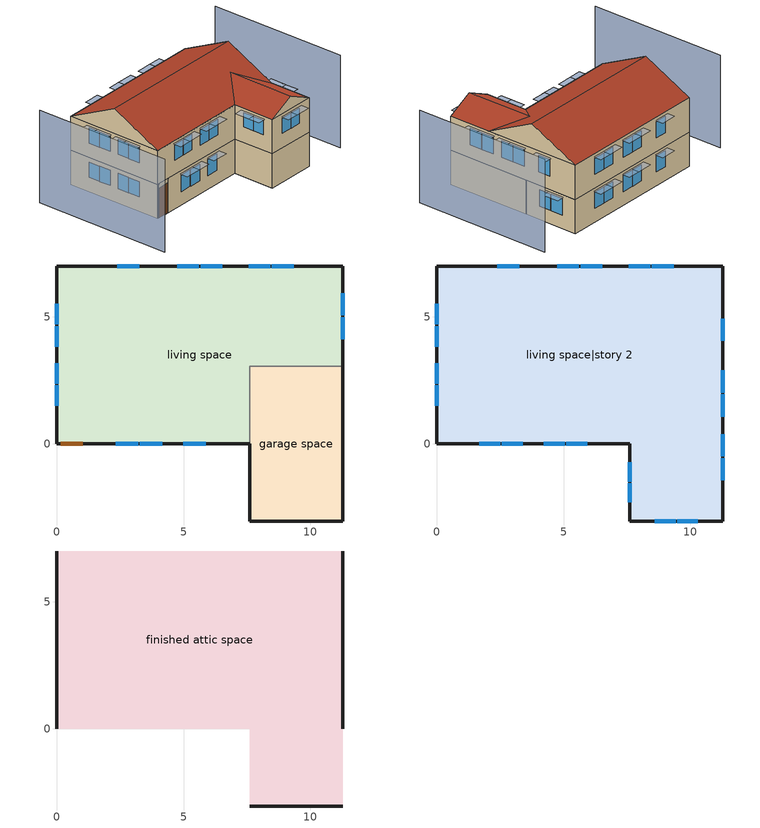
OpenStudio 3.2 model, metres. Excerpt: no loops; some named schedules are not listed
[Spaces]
garage space
 floor foundation (FloorFndGrndUnfinSlab): 7.62,-3.05 7.62,3.05 11.28,3.05 11.28,-3.05 z0
 wall outside (WallExtUninsUnfin): 7.62,0 7.62,-3.05 11.28,-3.05 11.28,3.05 z0:2.44
 wall to living space (WallIntFinInsUnfin Reversed): 11.28,3.05 7.62,3.05 7.62,0 z0:2.44
living space
 floor foundation (FloorFndGrndFinSlab): 0,0 0,7.01 11.28,7.01 11.28,3.05 7.62,3.05 7.62,0 z0
 wall outside (WallExtInsFin): 11.28,3.05 11.28,7.01 0,7.01 0,0 0.13,0 1.05,0 7.62,0 z0:2.44
 window (WindowConstruction): 2.32,0 3.21,0 / 3.27,0 4.16,0 / 4.98,0 5.87,0 z0.95:2.13; 9.35,7.01 8.49,7.01 / 8.43,7.01 7.57,7.01 / 6.53,7.01 5.67,7.01 / 5.61,7.01 4.75,7.01 / 3.25,7.01 2.39,7.01 z0.98:2.13; 0,5.52 0,4.7 / 0,4.64 0,3.83 / 0,3.18 0,2.37 / 0,2.31 0,1.49 z1.05:2.13; 11.28,4.12 11.28,5 / 11.28,5.06 11.28,5.94 z0.96:2.13
 door (Door): 0.15,0 1.02,0 z0:2.13
living space|story 2
 floor to garage space (FloorFinInsUnfin): 11.28,3.05 11.28,-3.05 7.62,-3.05 7.62,3.05 z2.44
 floor to living space (FloorFinUninsFin): 11.28,7.01 11.28,3.05 7.62,3.05 7.62,0 0,0 0,7.01 z2.44
 wall outside (WallExtInsFin): 0,7.01 0,0 7.62,0 7.62,-3.05 11.28,-3.05 11.28,7.01 0,7.01 z2.44:4.88
 window (WindowConstruction): 8.61,-3.05 9.42,-3.05 / 9.48,-3.05 10.29,-3.05 / 0,5.52 0,4.7 / 0,4.64 0,3.83 / 0,3.18 0,2.37 / 0,2.31 0,1.49 z3.49:4.57; 1.68,0 2.51,0 / 2.57,0 3.4,0 / 4.22,0 5.05,0 / 5.11,0 5.94,0 z3.47:4.57; 9.35,7.01 8.49,7.01 / 8.43,7.01 7.57,7.01 / 6.53,7.01 5.67,7.01 / 5.61,7.01 4.75,7.01 / 3.25,7.01 2.39,7.01 z3.42:4.57; 7.62,-0.73 7.62,-1.49 / 7.62,-1.55 7.62,-2.31 z3.56:4.57; 11.28,-1.45 11.28,-0.56 / 11.28,-0.5 11.28,0.38 / 11.28,1.07 11.28,1.95 / 11.28,2.01 11.28,2.9 / 11.28,4.05 11.28,4.94 z3.39:4.57
finished attic space
 floor to living space|story 2 (FloorFinUninsFin): 11.28,7.01 11.28,0 0,0 0,7.01 z4.88; 7.62,-3.05 7.62,0 11.28,0 11.28,-3.05 z4.88
 wall outside (WallExtInsFin): 0,3.51,6.63 0,7.01,4.88 0,0,4.88; 11.28,3.51,6.63 11.28,0,4.88 11.28,7.01,4.88; 7.62,-3.05,4.88 11.28,-3.05,4.88 9.45,-3.05,5.79
 roof outside (RoofFinInsExt): 0,3.51,6.63 11.28,3.51,6.63 11.28,7.01,4.88 0,7.01,4.88; 7.62,0,4.88 7.62,-3.05,4.88 9.45,-3.05,5.79 9.45,1.83,5.79; 11.28,0,4.88 9.45,1.83,5.79 9.45,-3.05,5.79 11.28,-3.05,4.88; 0,3.51,6.63 0,0,4.88 7.62,0,4.88 9.45,1.83,5.79 11.28,0,4.88 11.28,3.51,6.63
shading: -3.05,7.01 -3.05,-3.05 / 14.33,-3.05 14.33,7.01 z0:6.63; 11.28,5.06 11.28,5.94 / 11.28,4.12 11.28,5 z0.96:2.13; 11.28,4.05 11.28,4.94 / 11.28,2.01 11.28,2.9 / 11.28,-0.5 11.28,0.38 / 11.28,-1.45 11.28,-0.56 / 11.28,1.07 11.28,1.95 z3.39:4.57; 0,2.31 0,1.49 / 0,3.18 0,2.37 / 0,5.52 0,4.7 / 0,4.64 0,3.83 z1.05:2.13; 6.53,7.01 5.67,7.01 / 8.43,7.01 7.57,7.01 / 9.35,7.01 8.49,7.01 / 5.61,7.01 4.75,7.01 / 3.25,7.01 2.39,7.01 z3.42:4.57; 4.98,0 5.87,0 / 2.32,0 3.21,0 / 3.27,0 4.16,0 z0.95:2.13; 9.48,-3.05 10.29,-3.05 / 8.61,-3.05 9.42,-3.05 / 0,4.64 0,3.83 / 0,2.31 0,1.49 / 0,3.18 0,2.37 / 0,5.52 0,4.7 z3.49:4.57; 2.57,0 3.4,0 / 1.68,0 2.51,0 / 5.11,0 5.94,0 / 4.22,0 5.05,0 z3.47:4.57; 5.61,7.01 4.75,7.01 / 6.53,7.01 5.67,7.01 / 9.35,7.01 8.49,7.01 / 8.43,7.01 7.57,7.01 / 3.25,7.01 2.39,7.01 z0.98:2.13; 7.62,-0.73 7.62,-1.49 / 7.62,-1.55 7.62,-2.31 z3.56:4.57; 11.28,6.09 11.28,4.91 11.89,4.91 11.89,6.09 z2.29; 11.28,5.09 11.28,3.9 11.89,3.9 11.89,5.09 z4.72; 11.28,3.05 11.28,1.86 11.89,1.86 11.89,3.05 z4.72; 11.28,0.53 11.28,-0.66 11.89,-0.66 11.89,0.53 z4.72; 0,1.34 0,2.46 -0.61,2.46 -0.61,1.34 z2.29; 5.52,7.01 6.68,7.01 6.68,7.62 5.52,7.62 z4.72; 7.41,7.01 8.58,7.01 8.58,7.62 7.41,7.62 z4.72; 8.34,7.01 9.5,7.01 9.5,7.62 8.34,7.62 z4.72; 6.03,0 4.83,0 4.83,-0.61 6.03,-0.61 z2.29; 10.44,-3.05 9.33,-3.05 9.33,-3.66 10.44,-3.66 z4.72; 3.36,0 2.17,0 2.17,-0.61 3.36,-0.61 z2.29; 3.55,0 2.42,0 2.42,-0.61 3.55,-0.61 z4.72; 2.66,0 1.53,0 1.53,-0.61 2.66,-0.61 z4.72; 4.59,7.01 5.76,7.01 5.76,7.62 4.59,7.62 z2.29; 4.31,0 3.12,0 3.12,-0.61 4.31,-0.61 z2.29; 0,2.21 0,3.33 -0.61,3.33 -0.61,2.21 z2.29; 9.57,-3.05 8.45,-3.05 8.45,-3.66 9.57,-3.66 z4.72; 6.09,0 4.96,0 4.96,-0.61 6.09,-0.61 z4.72; 5.2,0 4.07,0 4.07,-0.61 5.2,-0.61 z4.72; 4.59,7.01 5.76,7.01 5.76,7.62 4.59,7.62 z4.72; 5.52,7.01 6.68,7.01 6.68,7.62 5.52,7.62 z2.29; 2.24,7.01 3.4,7.01 3.4,7.62 2.24,7.62 z4.72; 0,3.68 0,4.8 -0.61,4.8 -0.61,3.68 z4.72; 11.28,-0.41 11.28,-1.6 11.89,-1.6 11.89,-0.41 z4.72; 8.34,7.01 9.5,7.01 9.5,7.62 8.34,7.62 z2.29; 7.62,-1.65 7.62,-0.58 7.01,-0.58 7.01,-1.65 z4.72; 7.41,7.01 8.58,7.01 8.58,7.62 7.41,7.62 z2.29; 0,1.34 0,2.46 -0.61,2.46 -0.61,1.34 z4.72; 2.24,7.01 3.4,7.01 3.4,7.62 2.24,7.62 z2.29; 11.28,5.15 11.28,3.97 11.89,3.97 11.89,5.15 z2.29; 0,2.21 0,3.33 -0.61,3.33 -0.61,2.21 z4.72; 7.62,-2.47 7.62,-1.4 7.01,-1.4 7.01,-2.47 z4.72; 11.28,2.1 11.28,0.91 11.89,0.91 11.89,2.1 z4.72; 0,4.55 0,5.67 -0.61,5.67 -0.61,4.55 z4.72; 0,4.55 0,5.67 -0.61,5.67 -0.61,4.55 z2.29; 0,3.68 0,4.8 -0.61,4.8 -0.61,3.68 z2.29
[Site]
Denver Intl Ap_CO_USA: Latitude {deg}=39.83; Longitude {deg}=-104.65; Time Zone {hr}=-7; Elevation {m}=1650; Terrain=Suburbs
[ClimateZones]
Climate Zone Institution Name 1=Building America; Climate Zone Document Year 1=0; Climate Zone Value 1=Cold
[Site:WaterMainsTemperature]
Calculation Method=Correlation; Annual Average Outdoor Air Temperature {C}=10.8753; Maximum Difference In Monthly Average Outdoor Air Temperatures {deltaC}=23.1524
[Site:GroundTemperature:Deep]
10.8753, 10.8753, 10.8753, 10.8753, 10.8753, 10.8753, 10.8753, 10.8753, 10.8753, 10.8753, 10.8753, 10.8753
[Building]
Building 1: North Axis {deg}=22.5; Standards Number of Stories=3; Standards Number of Above Ground Stories=3; Standards Building Type=singlefamilydetached; Standards Number of Living Units=1
[Material] Roughness=Rough
Name | Thickness {m} | Conductivity {W/m-K} | Density {kg/m3} | Specific Heat {J/kg-K} | Thermal Absorptance | Solar Absorptance | Visible Absorptance
Asphalt Shingles, Medium | 0.009525 | 0.162714 | 1121.4 | 1465.45 | 0.91 | 0.85 | 0.85
RoofSheathing | 0.01905 | 0.115458 | 512.64 | 1214.23 | 0.82 | 0.3 | 0.3
RoofIns | 0.23495 | 0.0475588 | 78.34581 | 1123.46 | 0.91 | 0.85 | 0.91
Drywall 0.5 in. | 0.0127 | 0.160291 | 801 | 837.4 | 0.9 | 0.5 | 0.1
FootingMaterial; FootingMaterial 1 | 0.2032 | 1.803125 | 2242.8 | 837.4 | 0.9
Concrete 4.0 in. | 0.1016 | 1.803125 | 2242.8 | 837.4 | 0.9
Floor Covering | 0.0127 | 0.0433444 | 54.468 | 1339.84 | 0.9 | 0.9
FloorIns | 0.1397 | 0.0489548 | 106.365 | 1151.69 | 0.82 | 0.3 | 0.3
Wood Floor | 0.015875 | 0.115458 | 544.68 | 1214.23
FloorFinStudAndAirFloor | 0.1397 | 0.557395 | 67.691 | 1210.98 | 0.9 | 0.5 | 0.9
Vinyl, Light | 0.009525 | 0.089435 | 177.822 | 1046.75 | 0.9 | 0.3 | 0.3
WallSheathing | 0.0127 | 0.115458 | 512.64 | 1214.23 | 0.82 | 0.3 | 0.3
WallStudAndCavity | 0.0889 | 0.054245 | 162.403 | 1178.92 | 0.9 | 0.3 | 0.9
WallStudAndCavity 1 | 0.0889 | 0.0548529 | 162.403 | 1178.92 | 0.82 | 0.3 | 0.82
WallStudAndCavity 2 | 0.0889 | 0.393744 | 83.0341 | 1211.67 | 0.9 | 0.3 | 0.9
WallStudAndCavity 3 | 0.0889 | 0.397942 | 83.0341 | 1211.67 | 0.82 | 0.3 | 0.3
res furniture material finished attic space | 0.1524 | 0.115458 | 640.8 | 1214.23 | 0.9 | 0.6 | 0.1
DoorMaterial | 0.04445 | 0.0612267 | 512.64 | 1214.23 | 0.82 | 0.3 | 0.3
[Construction]
RoofFinInsExt: Asphalt Shingles, Medium, RoofSheathing, RoofIns, Drywall 0.5 in.
FootingConstruction: FootingMaterial
FloorFndGrndFinSlab: Concrete 4.0 in., Floor Covering
FootingConstruction 1: FootingMaterial 1
FloorFndGrndUnfinSlab: Concrete 4.0 in.
FloorFinInsUnfin: FloorIns, RoofSheathing, Wood Floor, Floor Covering
FloorFinUninsFin: Drywall 0.5 in., FloorFinStudAndAirFloor, RoofSheathing, Wood Floor, Floor Covering
WallExtInsFin: Vinyl, Light, WallSheathing, WallStudAndCavity, Drywall 0.5 in.
WallIntFinInsUnfin Reversed: WallStudAndCavity 1, WallSheathing
WallExtUninsUnfin: Vinyl, Light, WallSheathing, WallStudAndCavity 2
WallIntFinUninsFin: WallStudAndCavity 3, Drywall 0.5 in.
res furniture construction finished attic space; res furniture construction living space|story 2; res furniture construction living space; res furniture construction garage space: res furniture material finished attic space
WindowConstruction: WindowMaterial
Door: DoorMaterial
[WindowMaterial:SimpleGlazingSystem]
WindowMaterial: U-Factor {W/m2-K}=2.10086; Solar Heat Gain Coefficient=0.3
[ThermalZone] Use Ideal Air Loads=No
living zone; garage zone
[Sizing:Zone]
garage zone: Zone Cooling Design Supply Air Temperature Input Method=SupplyAirTemperature; Zone Cooling Design Supply Air Temperature {C}=14; Zone Cooling Design Supply Air Temperature Difference {deltaC}=11.11; Zone Heating Design Supply Air Temperature Input Method=SupplyAirTemperature; Zone Heating Design Supply Air Temperature {C}=40; Zone Heating Design Supply Air Temperature Difference {deltaC}=11.11; Zone Cooling Design Supply Air Humidity Ratio {kg-H2O/kg-air}=0.0085; Zone Heating Design Supply Air Humidity Ratio {kg-H2O/kg-air}=0.008; Cooling Design Air Flow Method=DesignDay; Heating Design Air Flow Method=DesignDay; Account for Dedicated Outdoor Air System=No; Dedicated Outdoor Air System Control Strategy=NeutralSupplyAir; Dedicated Outdoor Air Low Setpoint Temperature for Design {C}=autosize; Dedicated Outdoor Air High Setpoint Temperature for Design {C}=autosize
[Space]
Name | Space Type | Thermal Zone | Building Unit
garage space | Space Type 1 | garage zone
living space; living space|story 2; finished attic space | Space Type 2 | living zone | unit 1
[SpaceType]
Name | Standards Space Type
Space Type 1 | garage
Space Type 2 | living
[BuildingUnit]
unit 1: Building Unit Type=Residential
[External:File]
8760.csv: File=8760.csv
[People:Definition] Number of People Calculation Method=People; Fraction Radiant=0.319734; Sensible Heat Fraction=0.573; Carbon Dioxide Generation Rate {m3/s-W}=0; Enable ASHRAE 55 Comfort Warnings=No; Mean Radiant Temperature Calculation Type=ZoneAveraged
Name | Number of People {people}
res occupants|finished attic space; res occupants|living space|story 2 | 0.959012
res occupants|living space | 0.721975
[People] Number of People Schedule=occupants; Activity Level Schedule=res occupants activity schedule; Multiplier=1
Name | People Definition | Space or SpaceType
res occupants|finished attic space | res occupants|finished attic space | finished attic space
res occupants|living space | res occupants|living space | living space
res occupants|living space|story 2 | res occupants|living space|story 2 | living space|story 2
[Foundation:Kiva] Wall Height Above Grade {m}=0.2032; Wall Depth Below Slab {m}=0.2032
Name | Footing Wall Construction
Foundation Kiva 1 | FootingConstruction
Foundation Kiva 2 | FootingConstruction 1
[Foundation:Kiva:Settings]
Soil Conductivity {W/m-K}=1.731; Soil Density {kg/m3}=1842.3; Soil Specific Heat {J/kg-K}=418.7; Ground Solar Absorptivity=0.9; Ground Thermal Absorptivity=0.9; Ground Surface Roughness {m}=0.03; Far-Field Width {m}=40; Deep-Ground Boundary Condition=ZeroFlux; Deep-Ground Depth {m}=40; Minimum Cell Dimension {m}=0.02; Maximum Cell Growth Coefficient=1.5; Simulation Timestep=Hourly
[SurfaceProperty:ExposedFoundationPerimeter] Exposed Perimeter Calculation Method=TotalExposedPerimeter
Name | Total Exposed Perimeter {m}
Surface 7 | 29.8704
Surface 1 | 12.8016
[InternalMass:Definition] Design Level Calculation Method=SurfaceArea
Name | Construction | Surface Area {m2}
finished attic space Partition; living space|story 2 Partition | WallIntFinUninsFin | 90.2089
living space Partition | WallIntFinUninsFin | 67.9121
res furniture mass finished attic space | res furniture construction finished attic space | 36.0835
res furniture mass living space|story 2 | res furniture construction living space|story 2 | 36.0835
res furniture mass living space | res furniture construction living space | 27.1648
res furniture mass garage space | res furniture construction garage space | 2.22967
[InternalMass] Multiplier=1
Name | Internal Mass Definition | Space or SpaceType
finished attic space Partition | finished attic space Partition | finished attic space
living space|story 2 Partition | living space|story 2 Partition | living space|story 2
living space Partition | living space Partition | living space
res furniture mass finished attic space | res furniture mass finished attic space | finished attic space
res furniture mass living space|story 2 | res furniture mass living space|story 2 | living space|story 2
res furniture mass living space | res furniture mass living space | living space
res furniture mass garage space | res furniture mass garage space | garage space
[WaterUse:Equipment:Definition]
Name | Peak Flow Rate {m3/s} | Target Temperature Schedule
res shower | 0.0176332 | fixtures temperature schedule
res sink | 0.0157378 | fixtures temperature schedule
res bath | 0.00441644 | fixtures temperature schedule
res dw | 0.00104011 | res dw temperature schedule
res cw | 0.00629939 | res cw temperature schedule
[WaterUse:Equipment] Space=finished attic space
Name | Water Use Equipment Definition | Flow Rate Fraction Schedule
res shower | res shower | showers
res sink | res sink | sinks
res bath | res bath | baths
res shower dist | res shower dist | showers
res sink dist | res sink dist | sinks
res bath dist | res bath dist | baths
res dw | res dw | dishwasher
res cw | res cw | clothes_washer
[OtherEquipment:Definition] Design Level Calculation Method=EquipmentLevel
Name | Design Level {W} | Fraction Latent | Fraction Radiant | Fraction Lost
res shower | 507081 | 0.487197 | 0 | 0
res sink | 158036 | 0.312221 | 0 | 0
res bath | 65146.3 | 0 | 0 | 0
res hot water distribution | 99.0622 | 0 | 0 | 0
res range gas | 373.944 | 0.2 | 0.18 | 0.5
res cd gas | 195439 | 0.05 | 0.06 | 0.85
[OtherEquipment] Space or SpaceType=finished attic space
Name | Other Equipment Definition | Schedule | Fuel Type
res shower | res shower | showers
res sink | res sink | sinks
res bath | res bath | baths
res hot water distribution | res hot water distribution | res hot water distribution schedule
res range gas | res range gas | cooking_range | NaturalGas
res cd gas | res cd gas | clothes_dryer | NaturalGas
[EnergyManagementSystem:Sensor]
Name | Output Variable or Output Meter Index Key | Output Variable or Output Meter
res_shower_vol | res shower | Water Use Equipment Hot Water Volume
res_shower_mixsp | fixtures temperature schedule | Schedule Value
res_ceil_fan_sched_val_sensor | res ceil fan schedule | Schedule Value
res_nv_pb_s |  | Site Outdoor Air Barometric Pressure
res_af_vw_s |  | Site Wind Speed
res_nv_wt_s |  | Site Outdoor Air Humidity Ratio
res_nv_1_nva_s | res nv_1 avail schedule | Schedule Value
res_nv_1_sp_s | res nv_1 temp schedule | Schedule Value
res_infil_1_range_sch_s | res mv_1 range exhaust schedule | Schedule Value
res_infil_1_bath_sch_s | res mv_1 bath exhaust schedule | Schedule Value
res_infil_1_dryer_sch_s | clothes_dryer_exhaust | Schedule Value
res_infil_1_wh_sch_s | Always On Discrete | Schedule Value
[EnergyManagementSystem:Program]
res_shower_sag: If res_shower_vol > 0; Set ShowerTime=SystemTimeStep; Else; Set ShowerTime=0; EndIf; If (res_shower_vol > 0) && (res_shower_mixsp > res_shower_tout); Set ShowerSag=SystemTimeStep; Set ShowerE=res_shower_vol*4141170*(res_shower_mixsp-res_shower_tout); Else; Set ShowerSag=0; Set ShowerE=0; EndIf
res_ceil_fan_schedule_program: If res_ceil_fan_sched_val_sensor == 0; Set res_ceil_fan_sched_override = 0; ElseIf res_ceil_fan_tin_sensor < 24.389; Set res_ceil_fan_sched_override = 0; Else; Set res_ceil_fan_sched_override = 1; EndIf
res_nv_1_program: Set Tdiff = res_af_1_tin_s-res_af_1_tt_s; Set dT = (@Abs Tdiff); Set pt = (@RhFnTdbWPb res_af_1_tt_s res_nv_wt_s res_nv_pb_s); Set NVA = 13603.507788086115; Set Cs = 0.00024368211683848797; Set Cw = 0.00010154062060207715; Set MNV = 2.464492068866018; Set MHR = 0.0115; Set MRH = 0.7; Set temp1 = (res_nv_1_nva_s*NVA); Set SGNV = temp1*((((Cs*dT)+(Cw*(res_af_vw_s^2)))^0.5)/1000); If (res_nv_wt_s<MHR) && (pt<MRH) && (res_af_1_tin_s>res_nv_1_sp_s); Set temp2 = (res_af_1_tin_s-res_nv_1_sp_s); Set NVadj1 = temp2/(res_af_1_tin_s-res_af_1_tt_s); Set NVadj2 = (@Min NVadj1 1); Set NVadj3 = (@Max NVadj2 0); Set NVadj = SGNV*NVadj3; Set res_nv_1_flow_act = (@Min NVadj MNV); Else; Set res_nv_1_flow_act = 0; EndIf
res_infil_1_program: Set p_m = 0.14; Set p_s = 0.22; Set s_m = 270; Set s_s = 370; Set z_m = 9.99744; Set z_s = 6.6294; Set f_t = (((s_m/z_m)^p_m)*((z_s/s_s)^p_s)); Set Tdiff = res_af_1_tin_s-res_af_1_tt_s; Set dT = @Abs Tdiff; Set c = 0.0682; Set Cs = 0.0889; Set Cw = 0.1284; Set n = 0.67; Set sft = (f_t*0.7000000000000001); Set temp1 = ((c*Cw)*((sft*res_af_vw_s)^(2*n)))^2; Set Qn = (((c*Cs*(dT^n))^2)+temp1)^0.5; Set Tdiff = res_af_1_tin_s-res_af_1_tt_s; Set dT = @Abs Tdiff; Set QWHV = res_infil_1_wh_sch_s*0.0268; Set Qrange = res_infil_1_range_sch_s*0.0472; Set Qdryer = res_infil_1_dryer_sch_s*0.0472; Set Qbath = res_infil_1_bath_sch_s*0.0472; Set QhpwhOut = 0; Set QhpwhIn = 0; Set QductsOut = 0; Set QductsIn = 0; Set Qout = QWHV+Qrange+Qbath+Qdryer+QhpwhOut+QductsOut; Set Qin = QhpwhIn+QductsIn; Set Qu = (@Abs (Qout-Qin)); Set Qb = (@Min Qout Qin); Set faneff_wh = 0.9438948864000002; Set res_infil_1_house_fan_act = (QWHV*300)/faneff_wh*1; Set faneff_sp = 0.4719474432000001; Set res_infil_1_range_fan_act = (Qrange*300)/faneff_sp; Set res_infil_1_bath_fan_act = (Qbath*300)/faneff_sp; Set Q_acctd_for_elsewhere = QhpwhOut+QhpwhIn+QductsOut+QductsIn; Set res_infil_1_flow_act = (((Qu^2)+(Qn^2))^0.5)-Q_acctd_for_elsewhere; Set res_infil_1_flow_act = (@Max res_infil_1_flow_act 0)
[EnergyManagementSystem:ProgramCallingManager]
res shower sag: EndOfSystemTimestepAfterHVACReporting; res_shower_sag
res ceil fan program calling manager: BeginTimestepBeforePredictor; res_ceil_fan_schedule_program
res af_1 program calling manager: BeginTimestepBeforePredictor; res_infil_1_program; res_nv_1_program
[EnergyManagementSystem:OutputVariable] Type of Data in Variable=Summed; Update Frequency=SystemTimestep; EMS Program or Subroutine=res_shower_sag
Name | EMS Variable | Units
Unmet Shower Energy|unit 1 | ShowerE | J
Unmet Shower Time|unit 1 | ShowerSag | hr
Shower Draw Time|unit 1 | ShowerTime | hr
[ElectricEquipment:Definition] Design Level Calculation Method=EquipmentLevel
Name | Design Level {W} | Fraction Latent | Fraction Radiant | Fraction Lost
res ceil fan non benchmark equip | 0 | 0 | 0.558 | 0.07
res ceil fan benchmark|finished attic space; res ceil fan benchmark|living space|story 2 | 16.4343 | 0 | 0.558 | 0.07
res ceil fan benchmark|living space | 12.3722 | 0 | 0.558 | 0.07
res refrig | 65.0889 | 0 | 0 | 0
res range electric | 35.8746 | 0.3 | 0.24 | 0.3
res dw | 136388 | 0.15 | 0.36 | 0.25
res cw | 70491.5 | 0 | 0.48 | 0.2
res cd electric | 14710.5 | 0 | 0.6 | 0
res misc plug loads|finished attic space; res misc plug loads|living space|story 2 | 181.559 | 0.021 | 0.558 | 0.049
res misc plug loads|living space | 136.683 | 0.021 | 0.558 | 0.049
res infil_1 house fan; res infil_1 range fan; res infil_1 bath fan | 0 | 0 | 0 | 1
[ElectricEquipment]
Name | Electric Equipment Definition | Space or SpaceType | Schedule
res ceil fan non benchmark equip | res ceil fan non benchmark equip | finished attic space | res ceil fan master
res ceil fan benchmark|finished attic space | res ceil fan benchmark|finished attic space | finished attic space | ceiling_fan
res ceil fan benchmark|living space | res ceil fan benchmark|living space | living space | ceiling_fan
res ceil fan benchmark|living space|story 2 | res ceil fan benchmark|living space|story 2 | living space|story 2 | ceiling_fan
res refrig | res refrig | finished attic space | res refrig schedule
res range electric | res range electric | finished attic space | cooking_range
res dw | res dw | finished attic space | dishwasher_power
res cw | res cw | finished attic space | clothes_washer_power
res cd electric | res cd electric | finished attic space | clothes_dryer
res misc plug loads|finished attic space | res misc plug loads|finished attic space | finished attic space | plug_loads
res misc plug loads|living space | res misc plug loads|living space | living space | plug_loads
res misc plug loads|living space|story 2 | res misc plug loads|living space|story 2 | living space|story 2 | plug_loads
res infil_1 house fan | res infil_1 house fan | finished attic space | Always On Discrete
res infil_1 range fan | res infil_1 range fan | finished attic space | Always On Discrete
res infil_1 bath fan | res infil_1 bath fan | finished attic space | Always On Discrete
[EnergyManagementSystem:Actuator]
Name | Actuated Component | Actuated Component Type | Actuated Component Control Type
res_ceil_fan_sched_override | res ceil fan master | Schedule:Constant | Schedule Value
res_nv_1_flow_act | res nv_1 flow | Zone Infiltration | Air Exchange Flow Rate
res_infil_1_house_fan_act | res infil_1 house fan | ElectricEquipment | Electricity Rate
res_infil_1_range_fan_act | res infil_1 range fan | ElectricEquipment | Electricity Rate
[Lights:Definition] Design Level Calculation Method=LightingLevel; Fraction Radiant=0.6; Fraction Visible=0.2; Return Air Fraction=0
Name | Lighting Level {W}
res lighting interior finished attic space; res lighting interior living space|story 2 | 236.097
res lighting interior living space | 177.741
res lighting garage garage space | 22.6628
[Lights] Fraction Replaceable=1
Name | Lights Definition | Space or SpaceType | Schedule
res lighting interior finished attic space | res lighting interior finished attic space | finished attic space | lighting_interior
res lighting interior living space | res lighting interior living space | living space | lighting_interior
res lighting interior living space|story 2 | res lighting interior living space|story 2 | living space|story 2 | lighting_interior
res lighting garage garage space | res lighting garage garage space | garage space | lighting_garage
[Exterior:Lights:Definition]
res lighting exterior: Design Level {W}=52.9517
[Exterior:Lights]
res lighting exterior: Exterior Lights Definition=res lighting exterior; Schedule=lighting_exterior
[SpaceInfiltration:EffectiveLeakageArea]
res infil|garage space: Space or SpaceType=garage space; Schedule=Always On Discrete; Effective Air Leakage Area {cm2}=75.4291; Stack Coefficient=0.000129067; Wind Coefficient=4.38083e-05
[SpaceInfiltration:DesignFlowRate] Space or SpaceType=finished attic space; Schedule=Always On Discrete; Design Flow Rate Calculation Method=Flow/Space; Design Flow Rate {m3/s}=0
res nv_1 flow; res infil_1 flow
